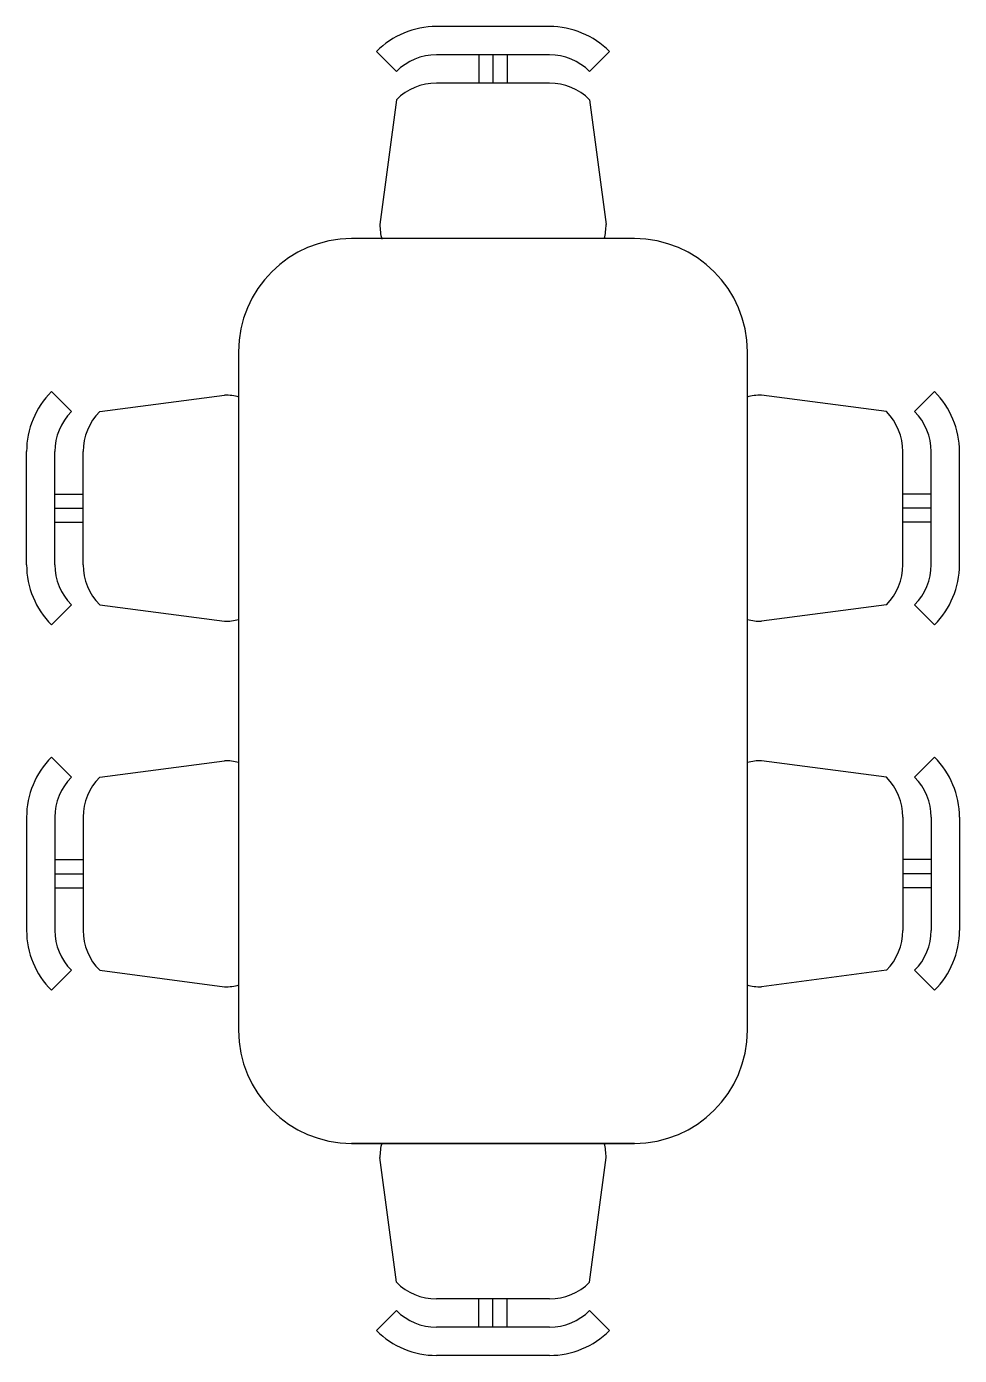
# Model space of a CAD drawing. Header units: millimetres. Extents: x 12 to 177, y 1407 to 1642.
import ezdxf

# ---------------------------------------------------------------- set-up
doc = ezdxf.new("R2010")
doc.units = ezdxf.units.MM

msp = doc.modelspace()

# ---------------------------------------------------------------- linework, layer by layer
for p, q in [((104.94, 1641.51), (84.94, 1641.51)), ((77.87, 1633.58), (74.34, 1637.11)), ((104.94, 1636.51), (84.94, 1636.51)), ((92.44, 1636.51), (92.44, 1631.51)), ((94.94, 1636.51), (94.94, 1631.51)), ((97.44, 1636.51), (97.44, 1631.51)), ((112.01, 1633.58), (115.55, 1637.11)), ((104.94, 1631.51), (84.94, 1631.51)), ((77.87, 1628.58), (74.94, 1606.51)), ((112.01, 1628.58), (114.94, 1606.51)), ((119.94, 1604.01), (69.94, 1604.01)), ((49.94, 1584.01), (49.94, 1464.01)), ((139.94, 1464.01), (139.94, 1584.01)), ((20.38, 1573.41), (16.84, 1576.95)), ((169.51, 1573.41), (173.04, 1576.95)), ((25.38, 1573.41), (47.45, 1576.34)), ((164.51, 1573.41), (142.44, 1576.34)), ((12.45, 1546.34), (12.45, 1566.34)), ((17.45, 1546.34), (17.45, 1566.34)), ((22.45, 1546.34), (22.45, 1566.34)), ((167.44, 1546.34), (167.44, 1566.34)), ((172.44, 1546.34), (172.44, 1566.34)), ((177.44, 1546.34), (177.44, 1566.34)), ((17.45, 1558.84), (22.45, 1558.84)), ((172.44, 1558.84), (167.44, 1558.84)), ((17.45, 1556.34), (22.45, 1556.34)), ((172.44, 1556.34), (167.44, 1556.34)), ((17.45, 1553.84), (22.45, 1553.84)), ((172.44, 1553.84), (167.44, 1553.84)), ((20.38, 1539.27), (16.84, 1535.73)), ((25.38, 1539.27), (47.45, 1536.34)), ((164.51, 1539.27), (142.44, 1536.34)), ((169.51, 1539.27), (173.04, 1535.73)), ((20.38, 1508.76), (16.84, 1512.29)), ((25.38, 1508.76), (47.45, 1511.69)), ((164.51, 1508.76), (142.44, 1511.69)), ((169.51, 1508.76), (173.04, 1512.29)), ((12.45, 1501.69), (12.45, 1481.69)), ((17.45, 1501.69), (17.45, 1481.69)), ((22.45, 1501.69), (22.45, 1481.69)), ((167.44, 1501.69), (167.44, 1481.69)), ((172.44, 1501.69), (172.44, 1481.69)), ((177.44, 1501.69), (177.44, 1481.69)), ((17.45, 1494.19), (22.45, 1494.19)), ((172.44, 1494.19), (167.44, 1494.19)), ((17.45, 1491.69), (22.45, 1491.69)), ((172.44, 1491.69), (167.44, 1491.69)), ((17.45, 1489.19), (22.45, 1489.19)), ((172.44, 1489.19), (167.44, 1489.19)), ((20.38, 1474.62), (16.84, 1471.08)), ((25.38, 1474.62), (47.45, 1471.69)), ((164.51, 1474.62), (142.44, 1471.69)), ((169.51, 1474.62), (173.04, 1471.08)), ((119.94, 1444.01), (69.94, 1444.01)), ((69.94, 1444.01), (119.94, 1444.01)), ((77.87, 1419.45), (74.94, 1441.52)), ((112.01, 1419.45), (114.94, 1441.52)), ((104.94, 1416.52), (84.94, 1416.52)), ((92.44, 1411.52), (92.44, 1416.52)), ((94.94, 1411.52), (94.94, 1416.52)), ((97.44, 1411.52), (97.44, 1416.52)), ((77.87, 1414.45), (74.34, 1410.91)), ((112.01, 1414.45), (115.55, 1410.91)), ((104.94, 1411.52), (84.94, 1411.52)), ((104.94, 1406.52), (84.94, 1406.52))]:
    msp.add_line(p, q)
for centre, radius, start, end in [((84.94, 1626.51), 15, 90, 135), ((104.94, 1626.51), 15, 45, 90), ((84.94, 1626.51), 10, 90, 135), ((104.94, 1626.51), 10, 45, 90), ((84.94, 1621.51), 10, 90, 135), ((104.94, 1621.51), 10, 45, 90), ((84.94, 1606.51), 10, 180, 195.0269), ((104.94, 1606.51), 10, 345.558, 0), ((69.94, 1584.01), 20, 90, 180), ((119.94, 1584.01), 20, 0, 90), ((27.45, 1566.34), 15, 135, 180), ((162.44, 1566.34), 15, 0, 45), ((47.45, 1566.34), 10, 74.9731, 90), ((142.44, 1566.34), 10, 90, 105.0269), ((27.45, 1566.34), 10, 135, 180), ((32.45, 1566.34), 10, 135, 180), ((157.44, 1566.34), 10, 0, 45), ((162.44, 1566.34), 10, 0, 45), ((27.45, 1546.34), 15, 180, 225), ((27.45, 1546.34), 10, 180, 225), ((32.45, 1546.34), 10, 180, 225), ((157.44, 1546.34), 10, 315, 0), ((162.44, 1546.34), 10, 315, 0), ((162.44, 1546.34), 15, 315, 0), ((47.45, 1546.34), 10, 270, 284.442), ((142.44, 1546.34), 10, 255.558, 270), ((27.45, 1501.69), 15, 135, 180), ((47.45, 1501.69), 10, 75.558, 90), ((142.44, 1501.69), 10, 90, 104.442), ((162.44, 1501.69), 15, 0, 45), ((27.45, 1501.69), 10, 135, 180), ((32.45, 1501.69), 10, 135, 180), ((157.44, 1501.69), 10, 0, 45), ((162.44, 1501.69), 10, 0, 45), ((27.45, 1481.69), 15, 180, 225), ((27.45, 1481.69), 10, 180, 225), ((32.45, 1481.69), 10, 180, 225), ((157.44, 1481.69), 10, 315, 0), ((162.44, 1481.69), 10, 315, 0), ((162.44, 1481.69), 15, 315, 0), ((47.45, 1481.69), 10, 270, 285.0269), ((142.44, 1481.69), 10, 254.9731, 270), ((69.94, 1464.01), 20, 180, 270), ((119.94, 1464.01), 20, 270, 0), ((84.94, 1441.52), 10, 164.9731, 180), ((104.94, 1441.52), 10, 0, 14.442), ((84.94, 1426.52), 10, 225, 270), ((104.94, 1426.52), 10, 270, 315), ((84.94, 1421.52), 10, 225, 270), ((104.94, 1421.52), 10, 270, 315), ((84.94, 1421.52), 15, 225, 270), ((104.94, 1421.52), 15, 270, 315)]:
    msp.add_arc(centre, radius, start, end)

doc.saveas('drawing.dxf')
